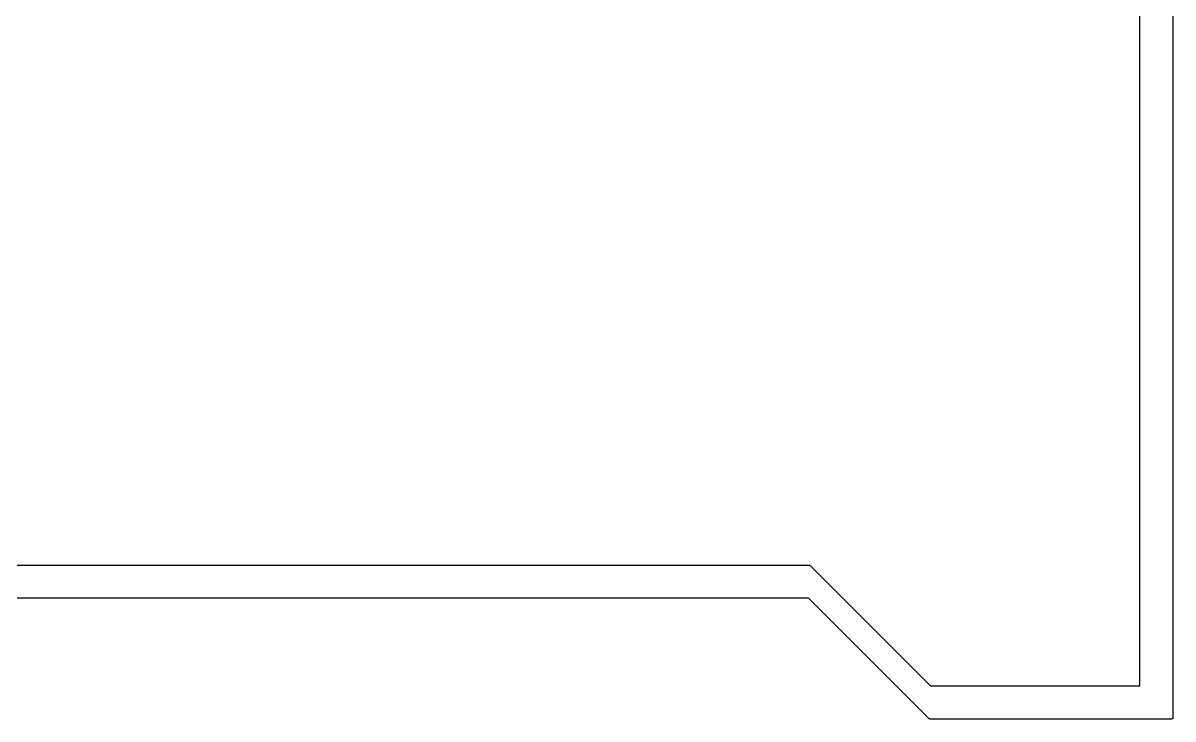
# Model space of a CAD drawing. Extents: x 112.9 to 189.1, y -124 to -78.
# Drawn here: x 150.98 to 189.05, y -124.05 to -101 of the extents above; entities that cross this region are included whole.
import ezdxf

# ---------------------------------------------------------------- set-up
doc = ezdxf.new("R2010")
doc.units = 0
doc.layers.add('BLACK', color=7, linetype='CONTINUOUS')

msp = doc.modelspace()

# ---------------------------------------------------------------- linework, layer by layer
at = {"layer": 'BLACK', "linetype": 'CONTINUOUS'}
for p, q in [((189.05, -78), (189.05, -124)), ((187.95, -122.95), (187.95, -79.05)), ((125, -118.95), (177, -118.95)), ((177, -118.95), (177, -118.95)), ((177, -118.95), (177, -118.95)), ((177, -118.95), (177, -118.95)), ((177, -118.95), (177, -118.95)), ((177, -118.95), (177, -118.95)), ((177, -118.95), (177, -118.95)), ((177, -118.95), (177.001, -118.95)), ((177.001, -118.95), (177.005, -118.951)), ((177.005, -118.951), (177.01, -118.951)), ((177.01, -118.951), (177.01, -118.951)), ((177.01, -118.951), (177.01, -118.951)), ((177.01, -118.951), (177.01, -118.951)), ((177.01, -118.951), (177.01, -118.951)), ((177.01, -118.951), (177.015, -118.952)), ((177.015, -118.952), (177.019, -118.954)), ((177.019, -118.954), (177.019, -118.954)), ((177.019, -118.954), (177.019, -118.954)), ((177.019, -118.954), (177.02, -118.954)), ((177.02, -118.954), (177.02, -118.954)), ((177.02, -118.954), (177.024, -118.956)), ((177.024, -118.956), (177.028, -118.958)), ((177.028, -118.958), (177.028, -118.959)), ((177.028, -118.959), (177.028, -118.959)), ((177.028, -118.959), (177.028, -118.959)), ((177.028, -118.959), (177.028, -118.959)), ((177.028, -118.959), (177.032, -118.962)), ((177.032, -118.962), (177.035, -118.965)), ((177.035, -118.965), (177.035, -118.965)), ((177.035, -118.965), (177.035, -118.965)), ((177.035, -118.965), (177.035, -118.965)), ((177.035, -118.965), (181.021, -122.95)), ((176.979, -120.05), (125.021, -120.05)), ((180.965, -124.035), (176.979, -120.05)), ((181.021, -122.95), (187.95, -122.95)), ((180.968, -124.038), (180.965, -124.035)), ((180.972, -124.041), (180.968, -124.038)), ((180.972, -124.042), (180.972, -124.041)), ((180.972, -124.041), (180.972, -124.041)), ((180.972, -124.041), (180.972, -124.041)), ((180.972, -124.041), (180.972, -124.041)), ((180.976, -124.044), (180.972, -124.042)), ((180.98, -124.046), (180.976, -124.044)), ((180.981, -124.046), (180.98, -124.046)), ((180.98, -124.046), (180.98, -124.046)), ((180.985, -124.048), (180.981, -124.046)), ((180.981, -124.046), (180.981, -124.046)), ((180.981, -124.046), (180.981, -124.046)), ((180.99, -124.049), (180.985, -124.048)), ((180.995, -124.049), (180.99, -124.049)), ((180.99, -124.049), (180.99, -124.049)), ((180.99, -124.049), (180.99, -124.049)), ((180.99, -124.049), (180.99, -124.049)), ((180.99, -124.049), (180.99, -124.049)), ((180.999, -124.05), (180.995, -124.049)), ((181, -124.05), (180.999, -124.05)), ((189, -124.05), (181, -124.05)), ((181, -124.05), (181, -124.05)), ((181, -124.05), (181, -124.05)), ((181, -124.05), (181, -124.05)), ((181, -124.05), (181, -124.05)), ((181, -124.05), (181, -124.05)), ((181, -124.05), (181, -124.05)), ((189.005, -124.05), (189, -124.05)), ((189.009, -124.049), (189.005, -124.05)), ((189.01, -124.049), (189.009, -124.049)), ((189.014, -124.048), (189.01, -124.049)), ((189.01, -124.049), (189.01, -124.049)), ((189.019, -124.046), (189.014, -124.048)), ((189.023, -124.044), (189.019, -124.046)), ((189.019, -124.046), (189.019, -124.046)), ((189.019, -124.046), (189.019, -124.046)), ((189.027, -124.042), (189.023, -124.044)), ((189.028, -124.042), (189.027, -124.042)), ((189.031, -124.039), (189.028, -124.042)), ((189.028, -124.042), (189.028, -124.042)), ((189.035, -124.036), (189.031, -124.039)), ((189.038, -124.032), (189.035, -124.035)), ((189.035, -124.035), (189.035, -124.036)), ((189.035, -124.036), (189.035, -124.036)), ((189.041, -124.028), (189.038, -124.032)), ((189.044, -124.024), (189.041, -124.028)), ((189.041, -124.028), (189.041, -124.028)), ((189.041, -124.028), (189.041, -124.028)), ((189.046, -124.02), (189.044, -124.024)), ((189.047, -124.015), (189.046, -124.019)), ((189.046, -124.019), (189.046, -124.02)), ((189.046, -124.02), (189.046, -124.02)), ((189.049, -124.01), (189.047, -124.015)), ((189.05, -124.001), (189.049, -124.005)), ((189.049, -124.005), (189.049, -124.01)), ((189.049, -124.01), (189.049, -124.01)), ((189.049, -124.01), (189.049, -124.01)), ((189.05, -124), (189.05, -124)), ((189.05, -124), (189.05, -124)), ((189.05, -124), (189.05, -124.001)), ((189.05, -124), (189.05, -124))]:
    msp.add_line(p, q, dxfattribs=at)

doc.saveas('drawing.dxf')
